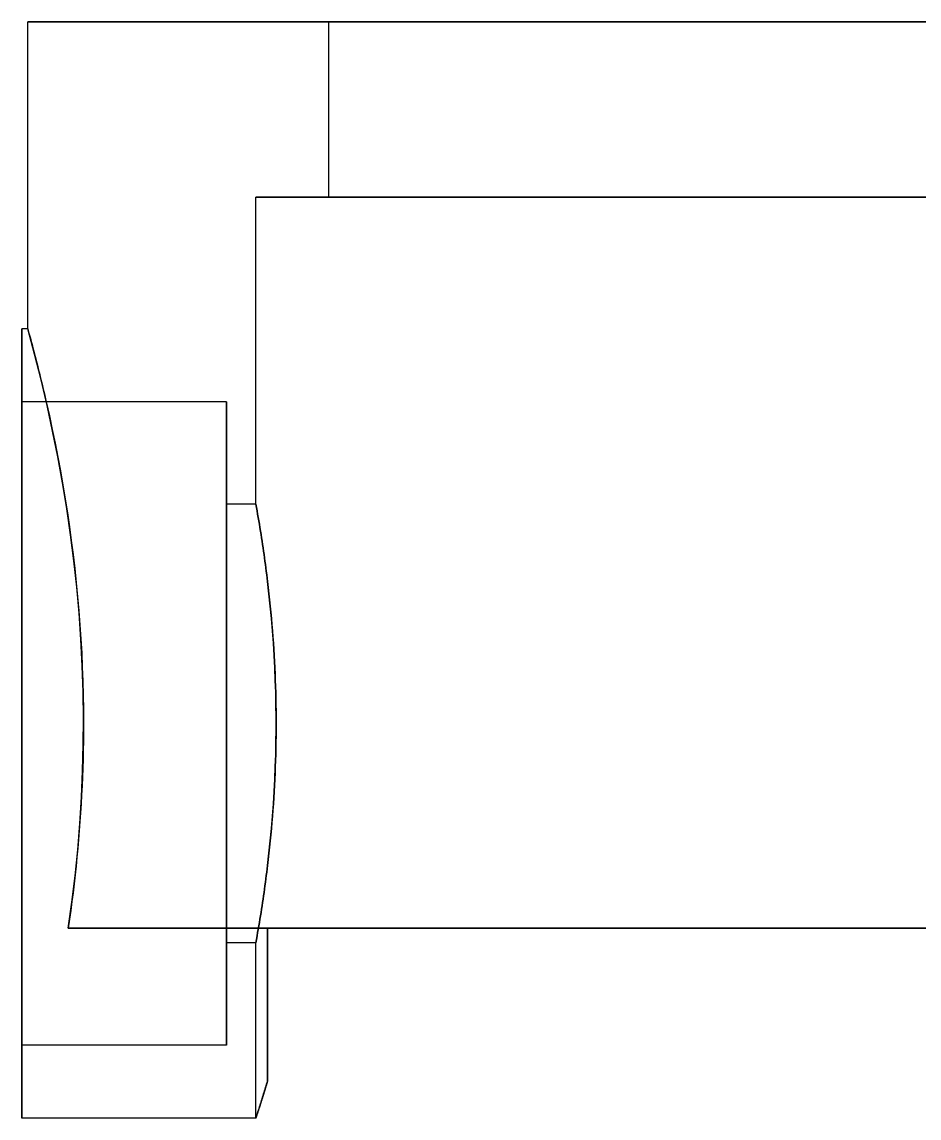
# Model space of a CAD drawing. Header units: millimetres. Extents: x 0 to 258, y -45 to 170.
# Drawn here: x 132.5 to 163.18, y 0 to 37.5 of the extents above; entities that cross this region are included whole.
import ezdxf

# ---------------------------------------------------------------- set-up
doc = ezdxf.new("R2010")
doc.units = ezdxf.units.MM
doc.layers.add('SIDE_HIDDEN', color=8, linetype='CONTINUOUS')
doc.layers.add('SIDE_VISIBLE', color=7, linetype='Continuous')

msp = doc.modelspace()

# ---------------------------------------------------------------- linework, layer by layer
at = {"layer": 'SIDE_HIDDEN'}
for points in [[(230.3, 37.5), (226.057, 37.5), (221.813, 37.5), (217.57, 37.5), (213.326, 37.5), (209.083, 37.5), (204.839, 37.5), (200.596, 37.5), (196.352, 37.5), (192.109, 37.5), (187.865, 37.5), (183.622, 37.5), (179.378, 37.5), (175.135, 37.5), (170.891, 37.5), (166.648, 37.5), (162.404, 37.5), (158.161, 37.5), (153.917, 37.5), (149.674, 37.5), (145.43, 37.5), (141.187, 37.5), (136.943, 37.5), (132.7, 37.5)], [(220, 37.5), (216.652, 37.5), (213.304, 37.5), (209.957, 37.5), (206.609, 37.5), (203.261, 37.5), (199.913, 37.5), (196.565, 37.5), (193.217, 37.5), (189.87, 37.5), (186.522, 37.5), (183.174, 37.5), (179.826, 37.5), (176.478, 37.5), (173.13, 37.5), (169.783, 37.5), (166.435, 37.5), (163.087, 37.5), (159.739, 37.5), (156.391, 37.5), (153.043, 37.5), (149.696, 37.5), (146.348, 37.5), (143, 37.5)], [(143, 37.5), (144.674, 37.5), (146.348, 37.5), (148.022, 37.5), (149.696, 37.5), (151.37, 37.5), (153.043, 37.5), (154.717, 37.5), (156.391, 37.5), (158.065, 37.5), (159.739, 37.5), (161.413, 37.5), (163.087, 37.5), (164.761, 37.5), (166.435, 37.5), (168.109, 37.5), (169.783, 37.5), (171.457, 37.5), (173.13, 37.5), (174.804, 37.5), (176.478, 37.5), (178.152, 37.5), (179.826, 37.5), (181.5, 37.5)], [(143, 31.5), (143, 37.5)], [(222.5, 31.5), (218.935, 31.5), (215.37, 31.5), (211.804, 31.5), (208.239, 31.5), (204.674, 31.5), (201.109, 31.5), (197.543, 31.5), (193.978, 31.5), (190.413, 31.5), (186.848, 31.5), (183.283, 31.5), (179.717, 31.5), (176.152, 31.5), (172.587, 31.5), (169.022, 31.5), (165.457, 31.5), (161.891, 31.5), (158.326, 31.5), (154.761, 31.5), (151.196, 31.5), (147.63, 31.5), (144.065, 31.5), (140.5, 31.5)], [(140.5, 31.5), (142.283, 31.5), (144.065, 31.5), (145.848, 31.5), (147.63, 31.5), (149.413, 31.5), (151.196, 31.5), (152.978, 31.5), (154.761, 31.5), (156.543, 31.5), (158.326, 31.5), (160.109, 31.5), (161.891, 31.5), (163.674, 31.5), (165.457, 31.5), (167.239, 31.5), (169.022, 31.5), (170.804, 31.5), (172.587, 31.5), (174.37, 31.5), (176.152, 31.5), (177.935, 31.5), (179.717, 31.5), (181.5, 31.5)], [(140.5, 21), (140.5, 31.5)], [(220, 31.5), (216.652, 31.5), (213.304, 31.5), (209.957, 31.5), (206.609, 31.5), (203.261, 31.5), (199.913, 31.5), (196.565, 31.5), (193.217, 31.5), (189.87, 31.5), (186.522, 31.5), (183.174, 31.5), (179.826, 31.5), (176.478, 31.5), (173.13, 31.5), (169.783, 31.5), (166.435, 31.5), (163.087, 31.5), (159.739, 31.5), (156.391, 31.5), (153.043, 31.5), (149.696, 31.5), (146.348, 31.5), (143, 31.5)], [(143, 31.5), (144.674, 31.5), (146.348, 31.5), (148.022, 31.5), (149.696, 31.5), (151.37, 31.5), (153.043, 31.5), (154.717, 31.5), (156.391, 31.5), (158.065, 31.5), (159.739, 31.5), (161.413, 31.5), (163.087, 31.5), (164.761, 31.5), (166.435, 31.5), (168.109, 31.5), (169.783, 31.5), (171.457, 31.5), (173.13, 31.5), (174.804, 31.5), (176.478, 31.5), (178.152, 31.5), (179.826, 31.5), (181.5, 31.5)], [(132.5, 27), (132.5, 26.413), (132.5, 25.826), (132.5, 25.239), (132.5, 24.652), (132.5, 24.065), (132.5, 23.478), (132.5, 22.891), (132.5, 22.304), (132.5, 21.717), (132.5, 21.13), (132.5, 20.543), (132.5, 19.957), (132.5, 19.37), (132.5, 18.783), (132.5, 18.196), (132.5, 17.609), (132.5, 17.022), (132.5, 16.435), (132.5, 15.848), (132.5, 15.261), (132.5, 14.674), (132.5, 14.087), (132.5, 13.5)], [(132.5, 2.5), (132.5, 3.457), (132.5, 4.413), (132.5, 5.37), (132.5, 6.326), (132.5, 7.283), (132.5, 8.239), (132.5, 9.196), (132.5, 10.152), (132.5, 11.109), (132.5, 12.065), (132.5, 13.022), (132.5, 13.978), (132.5, 14.935), (132.5, 15.891), (132.5, 16.848), (132.5, 17.804), (132.5, 18.761), (132.5, 19.717), (132.5, 20.674), (132.5, 21.63), (132.5, 22.587), (132.5, 23.543), (132.5, 24.5)], [(132.5, 24.5), (132.5, 24.022), (132.5, 23.543), (132.5, 23.065), (132.5, 22.587), (132.5, 22.109), (132.5, 21.63), (132.5, 21.152), (132.5, 20.674), (132.5, 20.196), (132.5, 19.717), (132.5, 19.239), (132.5, 18.761), (132.5, 18.283), (132.5, 17.804), (132.5, 17.326), (132.5, 16.848), (132.5, 16.37), (132.5, 15.891), (132.5, 15.413), (132.5, 14.935), (132.5, 14.457), (132.5, 13.978), (132.5, 13.5)], [(139.5, 24.5), (132.5, 24.5)], [(133.332, 24.5), (133.437, 24.029), (133.538, 23.557), (133.635, 23.085), (133.728, 22.611), (133.816, 22.137), (133.9, 21.662), (133.979, 21.186), (134.054, 20.709), (134.124, 20.232), (134.189, 19.754), (134.25, 19.275), (134.306, 18.796), (134.358, 18.316), (134.404, 17.836), (134.446, 17.355), (134.483, 16.874), (134.515, 16.393), (134.543, 15.911), (134.565, 15.429), (134.582, 14.947), (134.595, 14.465), (134.602, 13.982), (134.604, 13.5)], [(139.5, 2.5), (139.5, 3.457), (139.5, 4.413), (139.5, 5.37), (139.5, 6.326), (139.5, 7.283), (139.5, 8.239), (139.5, 9.196), (139.5, 10.152), (139.5, 11.109), (139.5, 12.065), (139.5, 13.022), (139.5, 13.978), (139.5, 14.935), (139.5, 15.891), (139.5, 16.848), (139.5, 17.804), (139.5, 18.761), (139.5, 19.717), (139.5, 20.674), (139.5, 21.63), (139.5, 22.587), (139.5, 23.543), (139.5, 24.5)], [(139.5, 24.5), (139.5, 24.022), (139.5, 23.543), (139.5, 23.065), (139.5, 22.587), (139.5, 22.109), (139.5, 21.63), (139.5, 21.152), (139.5, 20.674), (139.5, 20.196), (139.5, 19.717), (139.5, 19.239), (139.5, 18.761), (139.5, 18.283), (139.5, 17.804), (139.5, 17.326), (139.5, 16.848), (139.5, 16.37), (139.5, 15.891), (139.5, 15.413), (139.5, 14.935), (139.5, 14.457), (139.5, 13.978), (139.5, 13.5)], [(139.5, 6), (139.5, 6.652), (139.5, 7.304), (139.5, 7.957), (139.5, 8.609), (139.5, 9.261), (139.5, 9.913), (139.5, 10.565), (139.5, 11.217), (139.5, 11.87), (139.5, 12.522), (139.5, 13.174), (139.5, 13.826), (139.5, 14.478), (139.5, 15.13), (139.5, 15.783), (139.5, 16.435), (139.5, 17.087), (139.5, 17.739), (139.5, 18.391), (139.5, 19.043), (139.5, 19.696), (139.5, 20.348), (139.5, 21)], [(139.5, 21), (139.5, 20.674), (139.5, 20.348), (139.5, 20.022), (139.5, 19.696), (139.5, 19.37), (139.5, 19.043), (139.5, 18.717), (139.5, 18.391), (139.5, 18.065), (139.5, 17.739), (139.5, 17.413), (139.5, 17.087), (139.5, 16.761), (139.5, 16.435), (139.5, 16.109), (139.5, 15.783), (139.5, 15.457), (139.5, 15.13), (139.5, 14.804), (139.5, 14.478), (139.5, 14.152), (139.5, 13.826), (139.5, 13.5)], [(140.5, 21), (139.5, 21)], [(140.9, 18.359), (140.886, 18.474), (140.872, 18.59), (140.857, 18.705), (140.842, 18.82), (140.827, 18.935), (140.811, 19.05), (140.796, 19.165), (140.779, 19.28), (140.763, 19.395), (140.746, 19.51), (140.729, 19.625), (140.712, 19.74), (140.694, 19.855), (140.676, 19.97), (140.658, 20.084), (140.639, 20.199), (140.62, 20.313), (140.601, 20.428), (140.581, 20.543), (140.561, 20.657), (140.541, 20.771), (140.521, 20.886), (140.5, 21)], [(140.5, 21), (140.521, 20.886), (140.541, 20.771), (140.561, 20.657), (140.581, 20.543), (140.601, 20.428), (140.62, 20.313), (140.639, 20.199), (140.658, 20.084), (140.676, 19.97), (140.694, 19.855), (140.712, 19.74), (140.729, 19.625), (140.746, 19.51), (140.763, 19.395), (140.779, 19.28), (140.796, 19.165), (140.811, 19.05), (140.827, 18.935), (140.842, 18.82), (140.857, 18.705), (140.872, 18.59), (140.886, 18.474), (140.9, 18.359)], [(140.9, 8.641), (140.948, 9.062), (140.992, 9.483), (141.032, 9.905), (141.067, 10.327), (141.098, 10.749), (141.125, 11.172), (141.147, 11.595), (141.165, 12.018), (141.178, 12.441), (141.187, 12.865), (141.191, 13.288), (141.191, 13.712), (141.187, 14.135), (141.178, 14.559), (141.165, 14.982), (141.147, 15.405), (141.125, 15.828), (141.098, 16.251), (141.067, 16.673), (141.032, 17.095), (140.992, 17.517), (140.948, 17.938), (140.9, 18.359)], [(140.9, 18.359), (140.925, 18.149), (140.948, 17.938), (140.971, 17.728), (140.992, 17.517), (141.013, 17.306), (141.032, 17.095), (141.05, 16.884), (141.067, 16.673), (141.083, 16.462), (141.098, 16.251), (141.112, 16.04), (141.125, 15.828), (141.136, 15.617), (141.147, 15.405), (141.156, 15.194), (141.165, 14.982), (141.172, 14.77), (141.178, 14.559), (141.183, 14.347), (141.187, 14.135), (141.19, 13.924), (141.191, 13.712), (141.192, 13.5)], [(132.5, 13.5), (132.5, 13.022), (132.5, 12.543), (132.5, 12.065), (132.5, 11.587), (132.5, 11.109), (132.5, 10.63), (132.5, 10.152), (132.5, 9.674), (132.5, 9.196), (132.5, 8.717), (132.5, 8.239), (132.5, 7.761), (132.5, 7.283), (132.5, 6.804), (132.5, 6.326), (132.5, 5.848), (132.5, 5.37), (132.5, 4.891), (132.5, 4.413), (132.5, 3.935), (132.5, 3.457), (132.5, 2.978), (132.5, 2.5)], [(132.5, 13.5), (132.5, 12.913), (132.5, 12.326), (132.5, 11.739), (132.5, 11.152), (132.5, 10.565), (132.5, 9.978), (132.5, 9.391), (132.5, 8.804), (132.5, 8.217), (132.5, 7.63), (132.5, 7.043), (132.5, 6.457), (132.5, 5.87), (132.5, 5.283), (132.5, 4.696), (132.5, 4.109), (132.5, 3.522), (132.5, 2.935), (132.5, 2.348), (132.5, 1.761), (132.5, 1.174), (132.5, 0.587), (132.5, 0)], [(134.604, 13.5), (134.603, 13.195), (134.6, 12.889), (134.596, 12.584), (134.589, 12.278), (134.58, 11.973), (134.569, 11.668), (134.556, 11.363), (134.541, 11.057), (134.524, 10.752), (134.505, 10.448), (134.484, 10.143), (134.462, 9.838), (134.437, 9.534), (134.41, 9.229), (134.382, 8.925), (134.351, 8.621), (134.319, 8.318), (134.285, 8.014), (134.248, 7.711), (134.21, 7.408), (134.17, 7.105), (134.129, 6.802), (134.085, 6.5)], [(139.5, 13.5), (139.5, 13.174), (139.5, 12.848), (139.5, 12.522), (139.5, 12.196), (139.5, 11.87), (139.5, 11.543), (139.5, 11.217), (139.5, 10.891), (139.5, 10.565), (139.5, 10.239), (139.5, 9.913), (139.5, 9.587), (139.5, 9.261), (139.5, 8.935), (139.5, 8.609), (139.5, 8.283), (139.5, 7.957), (139.5, 7.63), (139.5, 7.304), (139.5, 6.978), (139.5, 6.652), (139.5, 6.326), (139.5, 6)], [(139.5, 13.5), (139.5, 13.022), (139.5, 12.543), (139.5, 12.065), (139.5, 11.587), (139.5, 11.109), (139.5, 10.63), (139.5, 10.152), (139.5, 9.674), (139.5, 9.196), (139.5, 8.717), (139.5, 8.239), (139.5, 7.761), (139.5, 7.283), (139.5, 6.804), (139.5, 6.326), (139.5, 5.848), (139.5, 5.37), (139.5, 4.891), (139.5, 4.413), (139.5, 3.935), (139.5, 3.457), (139.5, 2.978), (139.5, 2.5)], [(141.192, 13.5), (141.191, 13.288), (141.19, 13.076), (141.187, 12.865), (141.183, 12.653), (141.178, 12.441), (141.172, 12.23), (141.165, 12.018), (141.156, 11.806), (141.147, 11.595), (141.136, 11.383), (141.125, 11.172), (141.112, 10.96), (141.098, 10.749), (141.083, 10.538), (141.067, 10.327), (141.05, 10.116), (141.032, 9.905), (141.013, 9.694), (140.992, 9.483), (140.971, 9.272), (140.948, 9.062), (140.925, 8.851), (140.9, 8.641)], [(140.9, 8.641), (140.886, 8.526), (140.872, 8.41), (140.857, 8.295), (140.842, 8.18), (140.827, 8.065), (140.811, 7.95), (140.796, 7.835), (140.779, 7.72), (140.763, 7.605), (140.746, 7.49), (140.729, 7.375), (140.712, 7.26), (140.694, 7.145), (140.676, 7.03), (140.658, 6.916), (140.639, 6.801), (140.62, 6.687), (140.601, 6.572), (140.581, 6.457), (140.561, 6.343), (140.541, 6.229), (140.521, 6.114), (140.5, 6)], [(140.5, 6), (140.521, 6.114), (140.541, 6.229), (140.561, 6.343), (140.581, 6.457), (140.601, 6.572), (140.62, 6.687), (140.639, 6.801), (140.658, 6.916), (140.676, 7.03), (140.694, 7.145), (140.712, 7.26), (140.729, 7.375), (140.746, 7.49), (140.763, 7.605), (140.779, 7.72), (140.796, 7.835), (140.811, 7.95), (140.827, 8.065), (140.842, 8.18), (140.857, 8.295), (140.872, 8.41), (140.886, 8.526), (140.9, 8.641)], [(175.843, 6.5), (174.028, 6.5), (172.212, 6.5), (170.396, 6.5), (168.581, 6.5), (166.765, 6.5), (164.95, 6.5), (163.134, 6.5), (161.319, 6.5), (159.503, 6.5), (157.687, 6.5), (155.872, 6.5), (154.056, 6.5), (152.241, 6.5), (150.425, 6.5), (148.61, 6.5), (146.794, 6.5), (144.978, 6.5), (143.163, 6.5), (141.347, 6.5), (139.532, 6.5), (137.716, 6.5), (135.9, 6.5), (134.085, 6.5)], [(140.9, 6.5), (134.085, 6.5)], [(140.9, 6.5), (134.085, 6.5)], [(175.843, 6.5), (174.324, 6.5), (172.805, 6.5), (171.285, 6.5), (169.766, 6.5), (168.247, 6.5), (166.728, 6.5), (165.208, 6.5), (163.689, 6.5), (162.17, 6.5), (160.65, 6.5), (159.131, 6.5), (157.612, 6.5), (156.093, 6.5), (154.573, 6.5), (153.054, 6.5), (151.535, 6.5), (150.016, 6.5), (148.496, 6.5), (146.977, 6.5), (145.458, 6.5), (143.939, 6.5), (142.419, 6.5), (140.9, 6.5)], [(140.9, 1.268), (140.9, 6.5)], [(140.9, 1.268), (140.9, 6.5)], [(140.9, 6.5), (142.419, 6.5), (143.939, 6.5), (145.458, 6.5), (146.977, 6.5), (148.496, 6.5), (150.016, 6.5), (151.535, 6.5), (153.054, 6.5), (154.573, 6.5), (156.093, 6.5), (157.612, 6.5), (159.131, 6.5), (160.65, 6.5), (162.17, 6.5), (163.689, 6.5), (165.208, 6.5), (166.728, 6.5), (168.247, 6.5), (169.766, 6.5), (171.285, 6.5), (172.805, 6.5), (174.324, 6.5), (175.843, 6.5)], [(140.9, 6.5), (140.9, 6.273), (140.9, 6.045), (140.9, 5.818), (140.9, 5.59), (140.9, 5.363), (140.9, 5.135), (140.9, 4.908), (140.9, 4.68), (140.9, 4.453), (140.9, 4.225), (140.9, 3.998), (140.9, 3.771), (140.9, 3.543), (140.9, 3.316), (140.9, 3.088), (140.9, 2.861), (140.9, 2.633), (140.9, 2.406), (140.9, 2.178), (140.9, 1.951), (140.9, 1.723), (140.9, 1.496), (140.9, 1.268)], [(140.5, 6), (139.5, 6)], [(140.5, 0), (140.5, 6)], [(139.5, 2.5), (132.5, 2.5)], [(140.9, 1.268), (140.897, 1.258), (140.894, 1.247), (140.89, 1.237), (140.887, 1.226), (140.884, 1.216), (140.881, 1.205), (140.878, 1.195), (140.874, 1.184), (140.871, 1.174), (140.868, 1.163), (140.865, 1.152), (140.862, 1.142), (140.858, 1.131), (140.855, 1.121), (140.852, 1.11), (140.849, 1.1), (140.846, 1.089), (140.842, 1.079), (140.839, 1.068), (140.836, 1.058), (140.833, 1.047), (140.829, 1.036), (140.826, 1.026)], [(140.741, 0.751), (140.741, 0.75), (140.741, 0.75), (140.741, 0.749), (140.74, 0.749), (140.74, 0.748), (140.74, 0.748), (140.74, 0.747), (140.74, 0.747), (140.74, 0.746), (140.74, 0.746), (140.739, 0.746), (140.739, 0.745), (140.739, 0.745), (140.739, 0.744), (140.739, 0.744), (140.739, 0.743), (140.739, 0.743), (140.738, 0.742), (140.738, 0.742), (140.738, 0.741), (140.738, 0.741), (140.738, 0.74), (140.738, 0.74)], [(140.744, 0.761), (140.744, 0.761), (140.744, 0.76), (140.744, 0.76), (140.744, 0.759), (140.744, 0.759), (140.743, 0.759), (140.743, 0.758), (140.743, 0.758), (140.743, 0.757), (140.743, 0.757), (140.743, 0.756), (140.743, 0.756), (140.742, 0.755), (140.742, 0.755), (140.742, 0.754), (140.742, 0.754), (140.742, 0.753), (140.742, 0.753), (140.742, 0.752), (140.741, 0.752), (140.741, 0.752), (140.741, 0.751), (140.741, 0.751)], [(140.748, 0.772), (140.748, 0.772), (140.747, 0.771), (140.747, 0.771), (140.747, 0.77), (140.747, 0.77), (140.747, 0.769), (140.747, 0.769), (140.747, 0.768), (140.746, 0.768), (140.746, 0.767), (140.746, 0.767), (140.746, 0.767), (140.746, 0.766), (140.746, 0.766), (140.746, 0.765), (140.745, 0.765), (140.745, 0.764), (140.745, 0.764), (140.745, 0.763), (140.745, 0.763), (140.745, 0.762), (140.744, 0.762), (140.744, 0.761)], [(140.751, 0.783), (140.751, 0.783), (140.751, 0.782), (140.751, 0.782), (140.751, 0.781), (140.75, 0.781), (140.75, 0.78), (140.75, 0.78), (140.75, 0.779), (140.75, 0.779), (140.75, 0.778), (140.749, 0.778), (140.749, 0.777), (140.749, 0.777), (140.749, 0.776), (140.749, 0.776), (140.749, 0.775), (140.749, 0.775), (140.748, 0.775), (140.748, 0.774), (140.748, 0.774), (140.748, 0.773), (140.748, 0.773), (140.748, 0.772)], [(140.755, 0.794), (140.754, 0.793), (140.754, 0.793), (140.754, 0.793), (140.754, 0.792), (140.754, 0.792), (140.754, 0.791), (140.753, 0.791), (140.753, 0.79), (140.753, 0.79), (140.753, 0.789), (140.753, 0.789), (140.753, 0.788), (140.753, 0.788), (140.752, 0.787), (140.752, 0.787), (140.752, 0.786), (140.752, 0.786), (140.752, 0.785), (140.752, 0.785), (140.752, 0.784), (140.751, 0.784), (140.751, 0.784), (140.751, 0.783)], [(140.758, 0.805), (140.758, 0.804), (140.758, 0.804), (140.758, 0.804), (140.757, 0.803), (140.757, 0.803), (140.757, 0.802), (140.757, 0.802), (140.757, 0.801), (140.757, 0.801), (140.756, 0.8), (140.756, 0.8), (140.756, 0.799), (140.756, 0.799), (140.756, 0.798), (140.756, 0.798), (140.756, 0.797), (140.755, 0.797), (140.755, 0.796), (140.755, 0.796), (140.755, 0.795), (140.755, 0.795), (140.755, 0.794), (140.755, 0.794)], [(140.761, 0.816), (140.761, 0.816), (140.761, 0.815), (140.761, 0.815), (140.761, 0.814), (140.761, 0.814), (140.761, 0.813), (140.76, 0.813), (140.76, 0.812), (140.76, 0.812), (140.76, 0.811), (140.76, 0.811), (140.76, 0.81), (140.759, 0.81), (140.759, 0.809), (140.759, 0.809), (140.759, 0.808), (140.759, 0.808), (140.759, 0.807), (140.759, 0.807), (140.758, 0.806), (140.758, 0.806), (140.758, 0.805), (140.758, 0.805)], [(140.652, 0.47), (140.65, 0.464), (140.649, 0.458), (140.647, 0.452), (140.645, 0.446), (140.643, 0.44), (140.641, 0.435), (140.639, 0.429), (140.637, 0.423), (140.635, 0.417), (140.634, 0.411), (140.632, 0.405), (140.63, 0.4), (140.628, 0.394), (140.626, 0.388), (140.624, 0.382), (140.622, 0.376), (140.62, 0.37), (140.619, 0.365), (140.617, 0.359), (140.615, 0.353), (140.613, 0.347), (140.611, 0.341), (140.609, 0.335)], [(140.656, 0.48), (140.655, 0.48), (140.655, 0.479), (140.655, 0.479), (140.655, 0.478), (140.655, 0.478), (140.655, 0.477), (140.655, 0.477), (140.654, 0.476), (140.654, 0.476), (140.654, 0.476), (140.654, 0.475), (140.654, 0.475), (140.654, 0.474), (140.654, 0.474), (140.653, 0.473), (140.653, 0.473), (140.653, 0.472), (140.653, 0.472), (140.653, 0.471), (140.653, 0.471), (140.653, 0.471), (140.652, 0.47), (140.652, 0.47)], [(140.656, 0.482), (140.656, 0.482), (140.656, 0.482), (140.656, 0.482), (140.656, 0.482), (140.656, 0.482), (140.656, 0.482), (140.656, 0.482), (140.656, 0.481), (140.656, 0.481), (140.656, 0.481), (140.656, 0.481), (140.656, 0.481), (140.656, 0.481), (140.656, 0.481), (140.656, 0.481), (140.656, 0.481), (140.656, 0.481), (140.656, 0.48), (140.656, 0.48), (140.656, 0.48), (140.656, 0.48), (140.656, 0.48), (140.656, 0.48)], [(140.716, 0.672), (140.714, 0.664), (140.711, 0.656), (140.709, 0.648), (140.706, 0.64), (140.704, 0.632), (140.701, 0.624), (140.699, 0.617), (140.696, 0.609), (140.694, 0.601), (140.691, 0.593), (140.689, 0.585), (140.686, 0.577), (140.684, 0.569), (140.681, 0.561), (140.679, 0.554), (140.676, 0.546), (140.674, 0.538), (140.671, 0.53), (140.669, 0.522), (140.666, 0.514), (140.664, 0.506), (140.661, 0.498), (140.659, 0.491)], [(140.733, 0.726), (140.733, 0.726), (140.733, 0.726), (140.733, 0.726), (140.733, 0.726), (140.733, 0.726), (140.733, 0.726), (140.733, 0.726), (140.733, 0.726), (140.733, 0.726), (140.733, 0.726), (140.733, 0.726), (140.733, 0.726), (140.733, 0.725), (140.733, 0.725), (140.733, 0.725), (140.733, 0.725), (140.733, 0.725), (140.733, 0.725), (140.733, 0.725), (140.733, 0.725), (140.733, 0.725), (140.733, 0.725), (140.733, 0.725)], [(140.738, 0.74), (140.738, 0.739), (140.737, 0.739), (140.737, 0.739), (140.737, 0.738), (140.737, 0.738), (140.737, 0.737), (140.737, 0.737), (140.736, 0.736), (140.736, 0.736), (140.736, 0.735), (140.736, 0.735), (140.736, 0.734), (140.736, 0.734), (140.736, 0.733), (140.735, 0.733), (140.735, 0.733), (140.735, 0.732), (140.735, 0.732), (140.735, 0.731), (140.735, 0.731), (140.735, 0.73), (140.734, 0.73), (140.734, 0.729)]]:
    msp.add_lwpolyline(points, dxfattribs=at)
at = {"layer": 'SIDE_VISIBLE'}
for points in [[(132.7, 37.5), (134.822, 37.5), (136.943, 37.5), (139.065, 37.5), (141.187, 37.5), (143.309, 37.5), (145.43, 37.5), (147.552, 37.5), (149.674, 37.5), (151.796, 37.5), (153.917, 37.5), (156.039, 37.5), (158.161, 37.5), (160.283, 37.5), (162.404, 37.5), (164.526, 37.5), (166.648, 37.5), (168.77, 37.5), (170.891, 37.5), (173.013, 37.5), (175.135, 37.5), (177.257, 37.5), (179.378, 37.5), (181.5, 37.5)], [(132.7, 27), (132.7, 37.5)], [(132.5, 0), (132.5, 1.174), (132.5, 2.348), (132.5, 3.522), (132.5, 4.696), (132.5, 5.87), (132.5, 7.043), (132.5, 8.217), (132.5, 9.391), (132.5, 10.565), (132.5, 11.739), (132.5, 12.913), (132.5, 14.087), (132.5, 15.261), (132.5, 16.435), (132.5, 17.609), (132.5, 18.783), (132.5, 19.957), (132.5, 21.13), (132.5, 22.304), (132.5, 23.478), (132.5, 24.652), (132.5, 25.826), (132.5, 27)], [(132.7, 27), (132.5, 27)], [(134.085, 6.5), (134.208, 7.392), (134.315, 8.285), (134.406, 9.181), (134.48, 10.078), (134.537, 10.976), (134.576, 11.875), (134.599, 12.775), (134.604, 13.675), (134.592, 14.575), (134.563, 15.474), (134.517, 16.373), (134.453, 17.271), (134.373, 18.167), (134.276, 19.062), (134.162, 19.955), (134.033, 20.846), (133.887, 21.734), (133.726, 22.62), (133.55, 23.502), (133.359, 24.382), (133.153, 25.258), (132.933, 26.131), (132.7, 27)], [(132.7, 27), (132.73, 26.892), (132.759, 26.784), (132.789, 26.676), (132.818, 26.567), (132.847, 26.459), (132.876, 26.351), (132.904, 26.242), (132.933, 26.134), (132.961, 26.025), (132.989, 25.917), (133.016, 25.808), (133.044, 25.699), (133.071, 25.59), (133.098, 25.482), (133.125, 25.373), (133.151, 25.264), (133.178, 25.155), (133.204, 25.046), (133.23, 24.937), (133.256, 24.828), (133.281, 24.719), (133.307, 24.609), (133.332, 24.5)], [(134.085, 6.5), (135.9, 6.5), (137.716, 6.5), (139.532, 6.5), (141.347, 6.5), (143.163, 6.5), (144.978, 6.5), (146.794, 6.5), (148.61, 6.5), (150.425, 6.5), (152.241, 6.5), (154.056, 6.5), (155.872, 6.5), (157.687, 6.5), (159.503, 6.5), (161.319, 6.5), (163.134, 6.5), (164.95, 6.5), (166.765, 6.5), (168.581, 6.5), (170.396, 6.5), (172.212, 6.5), (174.028, 6.5), (175.843, 6.5)], [(140.9, 1.268), (140.9, 1.496), (140.9, 1.723), (140.9, 1.951), (140.9, 2.178), (140.9, 2.406), (140.9, 2.633), (140.9, 2.861), (140.9, 3.088), (140.9, 3.316), (140.9, 3.543), (140.9, 3.771), (140.9, 3.998), (140.9, 4.225), (140.9, 4.453), (140.9, 4.68), (140.9, 4.908), (140.9, 5.135), (140.9, 5.363), (140.9, 5.59), (140.9, 5.818), (140.9, 6.045), (140.9, 6.273), (140.9, 6.5)], [(140.5, 0), (140.518, 0.055), (140.536, 0.11), (140.554, 0.165), (140.572, 0.22), (140.59, 0.275), (140.607, 0.33), (140.625, 0.385), (140.643, 0.44), (140.66, 0.495), (140.678, 0.55), (140.695, 0.605), (140.713, 0.661), (140.73, 0.716), (140.747, 0.771), (140.765, 0.826), (140.782, 0.881), (140.799, 0.937), (140.816, 0.992), (140.833, 1.047), (140.85, 1.102), (140.867, 1.158), (140.883, 1.213), (140.9, 1.268)], [(140.741, 0.751), (140.741, 0.751), (140.741, 0.751), (140.741, 0.751), (140.741, 0.751), (140.741, 0.751), (140.741, 0.751), (140.741, 0.751), (140.741, 0.751), (140.741, 0.751), (140.741, 0.751), (140.741, 0.751), (140.741, 0.751), (140.741, 0.751), (140.741, 0.751), (140.741, 0.751), (140.741, 0.751), (140.741, 0.751), (140.741, 0.751), (140.741, 0.751), (140.741, 0.751), (140.741, 0.751), (140.741, 0.751), (140.741, 0.751)], [(140.744, 0.761), (140.744, 0.761), (140.744, 0.761), (140.744, 0.761), (140.744, 0.761), (140.744, 0.761), (140.744, 0.761), (140.744, 0.761), (140.744, 0.761), (140.744, 0.761), (140.744, 0.761), (140.744, 0.761), (140.744, 0.761), (140.744, 0.761), (140.744, 0.761), (140.744, 0.761), (140.744, 0.761), (140.744, 0.761), (140.744, 0.761), (140.744, 0.761), (140.744, 0.761), (140.744, 0.761), (140.744, 0.761), (140.744, 0.761)], [(140.748, 0.772), (140.748, 0.772), (140.748, 0.772), (140.748, 0.772), (140.748, 0.772), (140.748, 0.772), (140.748, 0.772), (140.748, 0.772), (140.748, 0.772), (140.748, 0.772), (140.748, 0.772), (140.748, 0.772), (140.748, 0.772), (140.748, 0.772), (140.748, 0.772), (140.748, 0.772), (140.748, 0.772), (140.748, 0.772), (140.748, 0.772), (140.748, 0.772), (140.748, 0.772), (140.748, 0.772), (140.748, 0.772), (140.748, 0.772)], [(140.751, 0.783), (140.751, 0.783), (140.751, 0.783), (140.751, 0.783), (140.751, 0.783), (140.751, 0.783), (140.751, 0.783), (140.751, 0.783), (140.751, 0.783), (140.751, 0.783), (140.751, 0.783), (140.751, 0.783), (140.751, 0.783), (140.751, 0.783), (140.751, 0.783), (140.751, 0.783), (140.751, 0.783), (140.751, 0.783), (140.751, 0.783), (140.751, 0.783), (140.751, 0.783), (140.751, 0.783), (140.751, 0.783), (140.751, 0.783)], [(140.755, 0.794), (140.755, 0.794), (140.755, 0.794), (140.755, 0.794), (140.755, 0.794), (140.755, 0.794), (140.755, 0.794), (140.755, 0.794), (140.755, 0.794), (140.755, 0.794), (140.755, 0.794), (140.755, 0.794), (140.755, 0.794), (140.755, 0.794), (140.755, 0.794), (140.755, 0.794), (140.755, 0.794), (140.755, 0.794), (140.755, 0.794), (140.755, 0.794), (140.755, 0.794), (140.755, 0.794), (140.755, 0.794), (140.755, 0.794)], [(140.758, 0.805), (140.758, 0.805), (140.758, 0.805), (140.758, 0.805), (140.758, 0.805), (140.758, 0.805), (140.758, 0.805), (140.758, 0.805), (140.758, 0.805), (140.758, 0.805), (140.758, 0.805), (140.758, 0.805), (140.758, 0.805), (140.758, 0.805), (140.758, 0.805), (140.758, 0.805), (140.758, 0.805), (140.758, 0.805), (140.758, 0.805), (140.758, 0.805), (140.758, 0.805), (140.758, 0.805), (140.758, 0.805), (140.758, 0.805)], [(140.826, 1.026), (140.823, 1.017), (140.821, 1.008), (140.818, 0.999), (140.815, 0.989), (140.812, 0.98), (140.809, 0.971), (140.807, 0.962), (140.804, 0.953), (140.801, 0.944), (140.798, 0.935), (140.795, 0.926), (140.793, 0.916), (140.79, 0.907), (140.787, 0.898), (140.784, 0.889), (140.781, 0.88), (140.778, 0.871), (140.776, 0.862), (140.773, 0.853), (140.77, 0.843), (140.767, 0.834), (140.764, 0.825), (140.761, 0.816)], [(140.652, 0.47), (140.652, 0.47), (140.652, 0.47), (140.652, 0.47), (140.652, 0.47), (140.652, 0.47), (140.652, 0.47), (140.652, 0.47), (140.652, 0.47), (140.652, 0.47), (140.652, 0.47), (140.652, 0.47), (140.652, 0.47), (140.652, 0.47), (140.652, 0.47), (140.652, 0.47), (140.652, 0.47), (140.652, 0.47), (140.652, 0.47), (140.652, 0.47), (140.652, 0.47), (140.652, 0.47), (140.652, 0.47), (140.652, 0.47)], [(140.659, 0.491), (140.659, 0.49), (140.659, 0.49), (140.659, 0.489), (140.658, 0.489), (140.658, 0.489), (140.658, 0.488), (140.658, 0.488), (140.658, 0.488), (140.658, 0.487), (140.658, 0.487), (140.658, 0.487), (140.657, 0.486), (140.657, 0.486), (140.657, 0.485), (140.657, 0.485), (140.657, 0.485), (140.657, 0.484), (140.657, 0.484), (140.657, 0.484), (140.657, 0.483), (140.656, 0.483), (140.656, 0.483), (140.656, 0.482)], [(140.656, 0.48), (140.656, 0.48), (140.656, 0.48), (140.656, 0.48), (140.656, 0.48), (140.656, 0.48), (140.656, 0.48), (140.656, 0.48), (140.656, 0.48), (140.656, 0.48), (140.656, 0.48), (140.656, 0.48), (140.656, 0.48), (140.656, 0.48), (140.656, 0.48), (140.656, 0.48), (140.656, 0.48), (140.656, 0.48), (140.656, 0.48), (140.656, 0.48), (140.656, 0.48), (140.656, 0.48), (140.656, 0.48), (140.656, 0.48)], [(140.733, 0.725), (140.732, 0.723), (140.732, 0.721), (140.731, 0.718), (140.73, 0.716), (140.729, 0.714), (140.729, 0.711), (140.728, 0.709), (140.727, 0.707), (140.726, 0.704), (140.726, 0.702), (140.725, 0.7), (140.724, 0.697), (140.724, 0.695), (140.723, 0.693), (140.722, 0.69), (140.721, 0.688), (140.721, 0.686), (140.72, 0.683), (140.719, 0.681), (140.718, 0.679), (140.718, 0.676), (140.717, 0.674), (140.716, 0.672)], [(140.734, 0.729), (140.734, 0.729), (140.734, 0.729), (140.734, 0.729), (140.734, 0.729), (140.734, 0.729), (140.734, 0.728), (140.734, 0.728), (140.734, 0.728), (140.734, 0.728), (140.734, 0.728), (140.734, 0.728), (140.734, 0.728), (140.734, 0.727), (140.734, 0.727), (140.734, 0.727), (140.734, 0.727), (140.734, 0.727), (140.733, 0.727), (140.733, 0.726), (140.733, 0.726), (140.733, 0.726), (140.733, 0.726), (140.733, 0.726)], [(140.738, 0.74), (140.738, 0.74), (140.738, 0.74), (140.738, 0.74), (140.738, 0.74), (140.738, 0.74), (140.738, 0.74), (140.738, 0.74), (140.738, 0.74), (140.738, 0.74), (140.738, 0.74), (140.738, 0.74), (140.738, 0.74), (140.738, 0.74), (140.738, 0.74), (140.738, 0.74), (140.738, 0.74), (140.738, 0.74), (140.738, 0.74), (140.738, 0.74), (140.738, 0.74), (140.738, 0.74), (140.738, 0.74), (140.738, 0.74)], [(140.5, 0), (132.5, 0)], [(140.609, 0.335), (140.605, 0.321), (140.6, 0.306), (140.595, 0.292), (140.59, 0.277), (140.586, 0.262), (140.581, 0.248), (140.576, 0.233), (140.571, 0.219), (140.567, 0.204), (140.562, 0.19), (140.557, 0.175), (140.553, 0.16), (140.548, 0.146), (140.543, 0.131), (140.538, 0.117), (140.533, 0.102), (140.529, 0.087), (140.524, 0.073), (140.519, 0.058), (140.514, 0.044), (140.51, 0.029), (140.505, 0.015), (140.5, 0)]]:
    msp.add_lwpolyline(points, dxfattribs=at)

doc.saveas('drawing.dxf')
